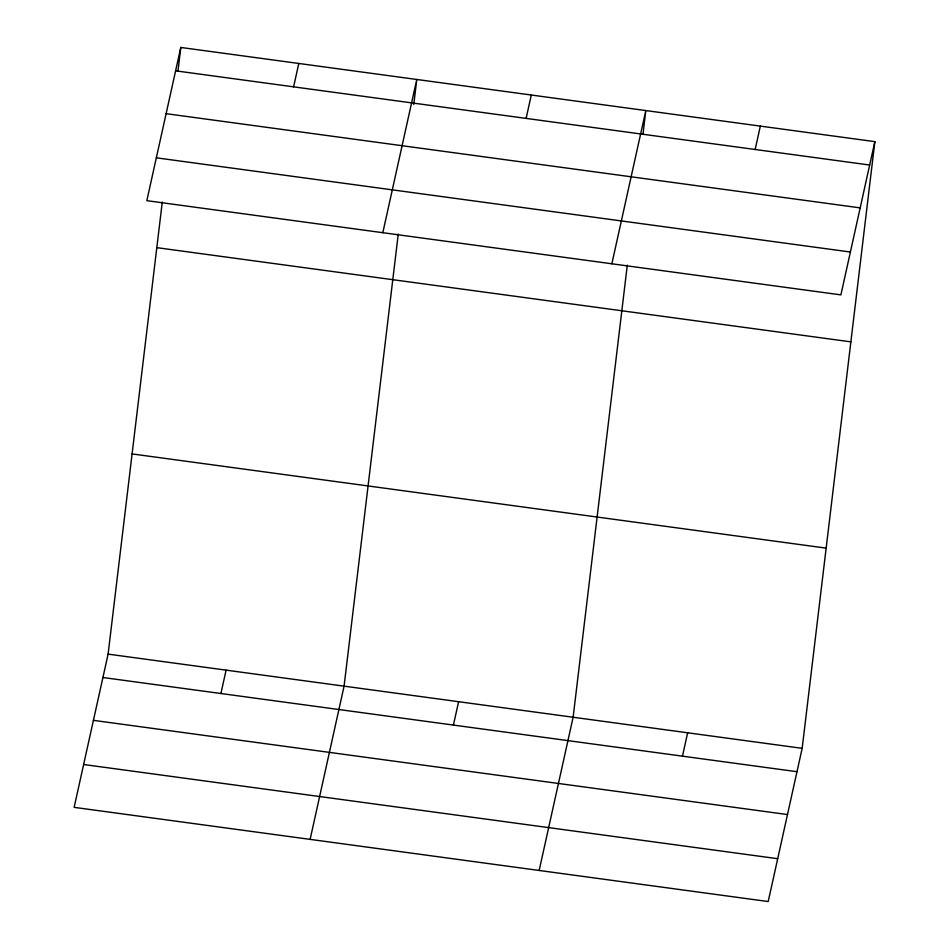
<?xml version="1.0" encoding="UTF-8"?>
<svg xmlns="http://www.w3.org/2000/svg" width="949" height="949" viewBox="0 0 949 949"><rect width="100%" height="100%" fill="white"/><g stroke="black" fill="none" stroke-linecap="round" stroke-linejoin="round"><path stroke-width="1.42" d="M874.859 141.65L840.897 294.878L146.834 200.666L180.796 47.45L874.859 141.65L802.166 748.334L768.204 901.55L74.141 807.35L108.103 654.122L162.279 202.018M177.973 71.009L180.796 47.45M398.26 234.047L344.084 686.151L310.121 839.379M413.776 104.509L416.777 79.479L382.815 232.695M627.301 265.139L573.125 717.242L539.162 870.458M642.995 134.117L645.818 110.57L611.856 263.786M293.609 86.845L298.793 63.464M220.915 693.517L226.099 670.136M526.114 118.4L531.298 95.019M453.42 725.072L458.604 701.702M755.155 149.479L760.339 126.11M682.473 756.163L687.645 732.782M175.612 70.831L869.687 165.031M166.111 113.678L860.185 207.878M156.324 157.819L850.399 252.019M156.81 247.653L850.873 341.854M132.089 453.919L826.164 548.131M108.103 654.122L802.166 748.334M102.919 677.503L796.994 771.703M93.417 720.35L787.492 814.55M83.631 764.503L777.706 858.703"/></g></svg>
